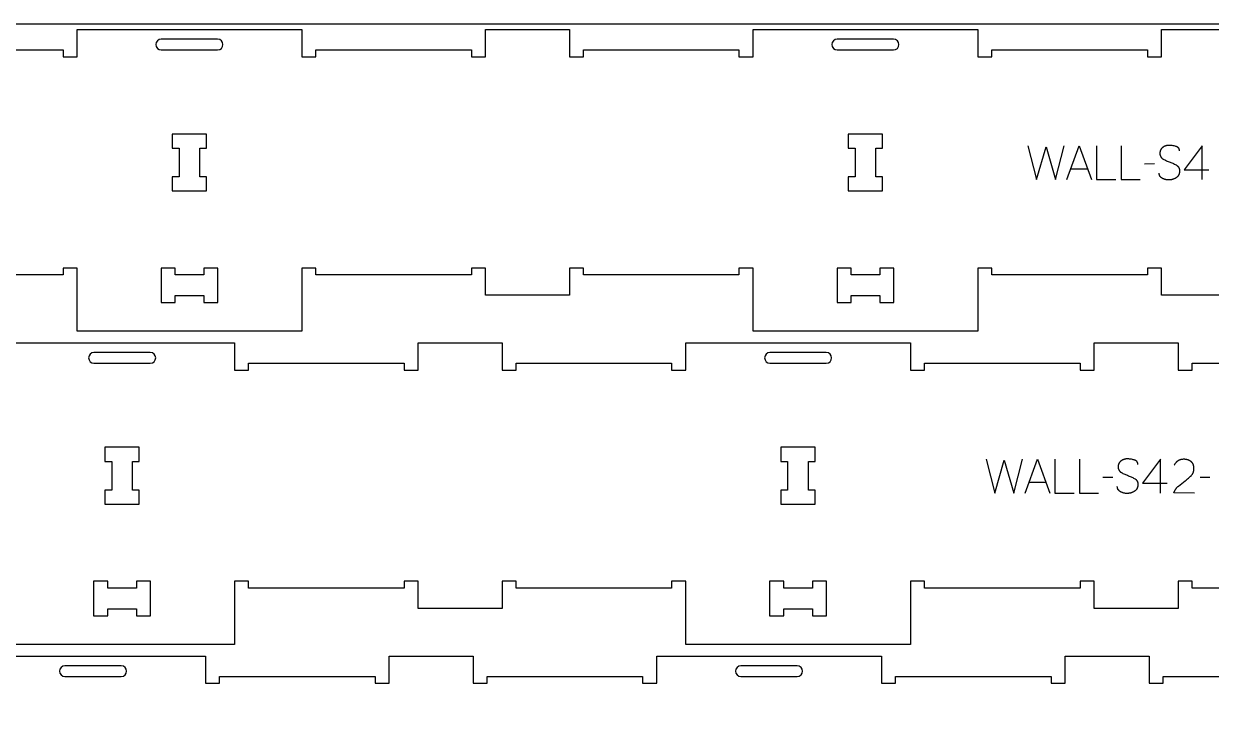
# Model space of a CAD drawing. Extents: x 0 to 4485, y 0 to 10771.
# Drawn here: x 1096 to 2150, y 3639 to 4249 of the extents above; entities that cross this region are included whole.
import ezdxf

# ---------------------------------------------------------------- set-up
doc = ezdxf.new("R2010")
doc.units = 0
for name, color, linetype in [('0_SHEET_SPRUCEPLY_2440X122', 1, 'CONTINUOUS'), ('1_ANYTOOL_1MMDEEP_LABELS_S', 2, 'CONTINUOUS'), ('3_ANYTOOL_CUTTHROUGH_INSID', 4, 'CONTINUOUS'), ('4_ANYTOOL_CUTTHROUGH_OUTSI', 5, 'CONTINUOUS')]:
    doc.layers.add(name, color=color, linetype=linetype)

msp = doc.modelspace()

# ---------------------------------------------------------------- linework, layer by layer
at = {"layer": '0_SHEET_SPRUCEPLY_2440X122'}
msp.add_lwpolyline([(2707.5, 4249.4), (2707.5, 3029.4), (267.5, 3029.4), (267.5, 4249.4)], close=True, dxfattribs=at)
at = {"layer": '1_ANYTOOL_1MMDEEP_LABELS_S', "color": 2}
for points in [[(1987.1, 4141.1), (1994.8, 4111.1), (2003.3, 4140.2), (2011.8, 4111.1), (2019.3, 4141.1)], [(2021.8, 4111.1), (2032.7, 4141.1), (2043.8, 4111.1)], [(2048.1, 4141.1), (2048.1, 4111.1), (2065.2, 4111.1)], [(2069.9, 4141.1), (2069.9, 4111.1), (2087, 4111.1)], [(2121.9, 4136.6), (2121.9, 4136.8), (2121.9, 4136.8), (2121.8, 4136.9), (2121.8, 4137), (2121.8, 4137.1), (2121.8, 4137.2), (2121.8, 4137.3), (2121.8, 4137.4), (2121.8, 4137.5), (2121.8, 4137.5), (2121.7, 4137.6), (2121.7, 4137.7), (2121.7, 4137.8), (2121.7, 4137.9), (2121.7, 4138), (2121.6, 4138), (2121.6, 4138.1), (2121.6, 4138.2), (2121.5, 4138.3), (2121.5, 4138.3), (2121.5, 4138.4), (2121.4, 4138.5), (2121.4, 4138.6), (2121.4, 4138.6), (2121.3, 4138.7), (2121.3, 4138.8), (2121.2, 4138.8), (2121.2, 4138.9), (2121.1, 4139), (2121.1, 4139), (2121, 4139.1), (2121, 4139.1), (2120.9, 4139.2), (2120.9, 4139.3), (2120.8, 4139.3), (2120.8, 4139.4), (2120.7, 4139.4), (2120.6, 4139.5), (2120.6, 4139.5), (2120.5, 4139.6), (2120.5, 4139.7), (2120.4, 4139.7), (2120.3, 4139.8), (2120.2, 4139.8), (2120.2, 4139.9), (2120.1, 4139.9), (2120, 4139.9), (2119.9, 4140), (2119.9, 4140), (2119.8, 4140.1), (2119.7, 4140.1), (2119.5, 4140.2), (2119.4, 4140.3), (2119.2, 4140.4), (2119, 4140.4), (2118.8, 4140.5), (2118.6, 4140.5), (2117.8, 4140.8), (2117, 4141), (2116.2, 4141.1), (2115.4, 4141.3), (2115, 4141.3), (2114.7, 4141.4), (2114.3, 4141.4), (2113.9, 4141.4), (2113.6, 4141.5), (2113.2, 4141.5), (2112.8, 4141.5), (2112.5, 4141.5), (2112.3, 4141.5), (2112.1, 4141.5), (2111.9, 4141.5), (2111.7, 4141.5), (2111.5, 4141.4), (2111.3, 4141.4), (2111.1, 4141.4), (2111, 4141.4), (2110.8, 4141.3), (2110.6, 4141.3), (2110.4, 4141.3), (2110.2, 4141.2), (2110, 4141.2), (2109.9, 4141.1), (2109.7, 4141.1), (2109.5, 4141), (2109.3, 4141), (2109.2, 4140.9), (2109, 4140.9), (2108.8, 4140.8), (2108.6, 4140.7), (2108.5, 4140.6), (2108.3, 4140.6), (2108.1, 4140.5), (2108, 4140.4), (2107.8, 4140.3), (2107.7, 4140.2), (2107.5, 4140.1), (2107.3, 4140), (2107.2, 4139.9), (2107, 4139.8), (2106.9, 4139.7), (2106.7, 4139.6), (2106.6, 4139.4), (2106.4, 4139.3), (2106.3, 4139.2), (2106.1, 4139.1), (2106, 4138.9), (2105.9, 4138.8), (2105.8, 4138.7), (2105.7, 4138.5), (2105.6, 4138.4), (2105.4, 4138.2), (2105.3, 4138.1), (2105.3, 4137.9), (2105.2, 4137.8), (2105.1, 4137.6), (2105, 4137.5), (2104.9, 4137.3), (2104.9, 4137.1), (2104.8, 4137), (2104.7, 4136.8), (2104.7, 4136.6), (2104.6, 4136.4), (2104.6, 4136.2), (2104.5, 4136.1), (2104.5, 4135.9), (2104.5, 4135.7), (2104.4, 4135.5), (2104.4, 4135.3), (2104.4, 4135.1), (2104.4, 4134.9), (2104.4, 4134.7), (2104.4, 4134.5), (2104.4, 4134.2), (2104.4, 4134), (2104.4, 4133.8), (2104.4, 4133.6), (2104.4, 4133.4), (2104.5, 4133.2), (2104.5, 4133), (2104.6, 4132.8), (2104.6, 4132.7), (2104.7, 4132.5), (2104.7, 4132.3), (2104.8, 4132.1), (2104.8, 4132), (2104.8, 4132), (2104.9, 4131.9), (2104.9, 4131.8), (2105, 4131.7), (2105, 4131.6), (2105, 4131.5), (2105.1, 4131.5), (2105.1, 4131.4), (2105.2, 4131.3), (2105.2, 4131.2), (2105.3, 4131.2), (2105.3, 4131.1), (2105.4, 4131), (2105.4, 4130.9), (2105.5, 4130.9), (2105.5, 4130.8), (2105.6, 4130.7), (2105.7, 4130.7), (2105.7, 4130.6), (2105.8, 4130.5), (2105.8, 4130.4), (2105.9, 4130.4), (2106, 4130.3), (2106.1, 4130.2), (2106.2, 4130.1), (2106.4, 4129.9), (2106.5, 4129.8), (2106.7, 4129.7), (2106.9, 4129.6), (2107, 4129.5), (2107.2, 4129.4), (2107.9, 4129), (2108.7, 4128.6), (2109.4, 4128.3), (2110.2, 4127.9), (2110.9, 4127.6), (2111.7, 4127.2), (2112.5, 4126.9), (2113.4, 4126.6), (2114.2, 4126.3), (2115, 4126), (2115.8, 4125.6), (2116.6, 4125.3), (2117.3, 4124.9), (2118, 4124.5), (2118.7, 4124.1), (2119.4, 4123.7), (2119.6, 4123.6), (2119.7, 4123.4), (2119.9, 4123.3), (2120, 4123.3), (2120, 4123.2), (2120.1, 4123.1), (2120.2, 4123.1), (2120.3, 4123), (2120.3, 4123), (2120.4, 4122.9), (2120.5, 4122.8), (2120.5, 4122.7), (2120.6, 4122.7), (2120.6, 4122.6), (2120.7, 4122.5), (2120.8, 4122.5), (2120.8, 4122.4), (2120.9, 4122.3), (2120.9, 4122.2), (2121, 4122.2), (2121, 4122.1), (2121.1, 4122), (2121.1, 4121.9), (2121.2, 4121.9), (2121.2, 4121.8), (2121.3, 4121.7), (2121.3, 4121.6), (2121.3, 4121.5), (2121.4, 4121.4), (2121.4, 4121.4), (2121.4, 4121.3), (2121.5, 4121.2), (2121.5, 4121.1), (2121.5, 4121), (2121.6, 4120.9), (2121.6, 4120.8), (2121.6, 4120.7), (2121.7, 4120.5), (2121.7, 4120.4), (2121.8, 4120.2), (2121.8, 4120), (2121.8, 4119.8), (2121.8, 4119.5), (2121.8, 4119.3), (2121.8, 4119.1), (2121.8, 4118.9), (2121.8, 4118.7), (2121.8, 4118.5), (2121.8, 4118.2), (2121.8, 4118), (2121.8, 4117.8), (2121.7, 4117.5), (2121.7, 4117.3), (2121.7, 4117.1), (2121.6, 4116.9), (2121.6, 4116.7), (2121.5, 4116.5), (2121.4, 4116.3), (2121.4, 4116.1), (2121.3, 4115.9), (2121.2, 4115.7), (2121.2, 4115.5), (2121.1, 4115.3), (2121, 4115.1), (2120.9, 4115), (2120.8, 4114.8), (2120.7, 4114.6), (2120.6, 4114.5), (2120.4, 4114.3), (2120.3, 4114.1), (2120.2, 4114), (2120.1, 4113.8), (2119.9, 4113.7), (2119.8, 4113.6), (2119.6, 4113.4), (2119.5, 4113.3), (2119.3, 4113.2), (2119.2, 4113), (2119, 4112.9), (2118.8, 4112.8), (2118.6, 4112.7), (2118.3, 4112.5), (2117.9, 4112.2), (2117.6, 4112.1), (2117.2, 4111.9), (2116.8, 4111.7), (2116.4, 4111.6), (2116.2, 4111.5), (2116, 4111.4), (2115.9, 4111.4), (2115.7, 4111.3), (2115.5, 4111.2), (2115.3, 4111.2), (2115.1, 4111.1), (2114.9, 4111.1), (2114.7, 4111), (2114.5, 4111), (2114.3, 4111), (2114.1, 4110.9), (2113.9, 4110.9), (2113.7, 4110.9), (2113.3, 4110.8), (2112.9, 4110.8), (2112.5, 4110.8), (2112, 4110.8), (2111.6, 4110.8), (2111.2, 4110.8), (2110.8, 4110.9), (2110.4, 4110.9), (2110, 4111), (2109.7, 4111.1), (2109.3, 4111.2), (2108.9, 4111.3), (2108.5, 4111.4), (2108.2, 4111.5), (2107.8, 4111.7), (2107.4, 4111.8), (2107.1, 4112), (2106.7, 4112.2), (2106.4, 4112.3), (2106.2, 4112.5), (2106.1, 4112.6), (2105.9, 4112.7), (2105.7, 4112.8), (2105.6, 4112.9), (2105.5, 4113), (2105.3, 4113.1), (2105.2, 4113.2), (2105.1, 4113.4), (2104.9, 4113.5), (2104.8, 4113.6), (2104.7, 4113.7), (2104.7, 4113.8), (2104.6, 4113.9), (2104.6, 4114), (2104.5, 4114), (2104.5, 4114.1), (2104.4, 4114.2), (2104.4, 4114.2), (2104.3, 4114.3), (2104.3, 4114.4), (2104.3, 4114.5), (2104.2, 4114.5), (2104.2, 4114.6), (2104.1, 4114.7), (2104.1, 4114.8), (2104.1, 4114.8), (2104, 4114.9), (2104, 4115), (2104, 4115.1), (2103.9, 4115.2), (2103.9, 4115.2), (2103.9, 4115.4), (2103.8, 4115.6), (2103.8, 4115.7), (2103.7, 4115.9), (2103.7, 4116.1), (2103.7, 4116.3), (2103.7, 4116.5), (2103.7, 4116.6), (2103.7, 4116.8), (2103.6, 4117)], [(2141.9, 4111.1), (2141.9, 4141.2), (2125.9, 4119.8)], [(2099.6, 4125), (2090.8, 4124.9)], [(2025.3, 4120.7), (2040.2, 4120.7)], [(2125.9, 4119.8), (2147.7, 4119.8)], [(1950.1, 3863), (1957.8, 3833), (1966.3, 3862.1), (1974.8, 3833), (1982.3, 3863)], [(1984.8, 3833), (1995.7, 3863), (2006.8, 3833)], [(2011.1, 3863), (2011.1, 3833), (2028.2, 3833)], [(2032.9, 3863), (2032.9, 3833), (2050, 3833)], [(2084.9, 3858.4), (2084.9, 3858.6), (2084.8, 3858.7), (2084.8, 3858.8), (2084.8, 3858.9), (2084.8, 3859), (2084.8, 3859), (2084.8, 3859.1), (2084.8, 3859.2), (2084.8, 3859.3), (2084.8, 3859.4), (2084.7, 3859.5), (2084.7, 3859.6), (2084.7, 3859.6), (2084.7, 3859.7), (2084.6, 3859.8), (2084.6, 3859.9), (2084.6, 3860), (2084.6, 3860), (2084.5, 3860.1), (2084.5, 3860.2), (2084.5, 3860.3), (2084.4, 3860.3), (2084.4, 3860.4), (2084.4, 3860.5), (2084.3, 3860.5), (2084.3, 3860.6), (2084.2, 3860.7), (2084.2, 3860.7), (2084.1, 3860.8), (2084.1, 3860.9), (2084, 3860.9), (2084, 3861), (2083.9, 3861), (2083.9, 3861.1), (2083.8, 3861.2), (2083.8, 3861.2), (2083.7, 3861.3), (2083.6, 3861.3), (2083.6, 3861.4), (2083.5, 3861.4), (2083.4, 3861.5), (2083.4, 3861.5), (2083.3, 3861.6), (2083.2, 3861.6), (2083.2, 3861.7), (2083.1, 3861.7), (2083, 3861.8), (2082.9, 3861.8), (2082.9, 3861.9), (2082.8, 3861.9), (2082.7, 3862), (2082.5, 3862), (2082.3, 3862.1), (2082.2, 3862.2), (2082, 3862.3), (2081.8, 3862.3), (2081.6, 3862.4), (2080.8, 3862.6), (2080, 3862.8), (2079.2, 3863), (2078.4, 3863.1), (2078, 3863.2), (2077.7, 3863.2), (2077.3, 3863.2), (2076.9, 3863.3), (2076.5, 3863.3), (2076.2, 3863.3), (2075.8, 3863.3), (2075.5, 3863.3), (2075.3, 3863.3), (2075.1, 3863.3), (2074.9, 3863.3), (2074.7, 3863.3), (2074.5, 3863.3), (2074.3, 3863.3), (2074.1, 3863.2), (2073.9, 3863.2), (2073.8, 3863.2), (2073.6, 3863.2), (2073.4, 3863.1), (2073.2, 3863.1), (2073, 3863), (2072.9, 3863), (2072.7, 3862.9), (2072.5, 3862.9), (2072.3, 3862.8), (2072.2, 3862.8), (2072, 3862.7), (2071.8, 3862.6), (2071.6, 3862.6), (2071.5, 3862.5), (2071.3, 3862.4), (2071.1, 3862.3), (2071, 3862.2), (2070.8, 3862.1), (2070.6, 3862), (2070.5, 3861.9), (2070.3, 3861.8), (2070.2, 3861.7), (2070, 3861.6), (2069.9, 3861.5), (2069.7, 3861.4), (2069.6, 3861.3), (2069.4, 3861.2), (2069.3, 3861), (2069.1, 3860.9), (2069, 3860.8), (2068.9, 3860.6), (2068.8, 3860.5), (2068.7, 3860.4), (2068.5, 3860.2), (2068.4, 3860.1), (2068.3, 3859.9), (2068.2, 3859.8), (2068.2, 3859.6), (2068.1, 3859.5), (2068, 3859.3), (2067.9, 3859.1), (2067.8, 3859), (2067.8, 3858.8), (2067.7, 3858.6), (2067.7, 3858.5), (2067.6, 3858.3), (2067.6, 3858.1), (2067.5, 3857.9), (2067.5, 3857.7), (2067.5, 3857.5), (2067.4, 3857.3), (2067.4, 3857.1), (2067.4, 3856.9), (2067.4, 3856.7), (2067.4, 3856.5), (2067.4, 3856.3), (2067.4, 3856.1), (2067.4, 3855.9), (2067.4, 3855.7), (2067.4, 3855.5), (2067.4, 3855.3), (2067.5, 3855.1), (2067.5, 3854.9), (2067.5, 3854.7), (2067.6, 3854.5), (2067.6, 3854.3), (2067.7, 3854.1), (2067.8, 3854), (2067.8, 3853.9), (2067.8, 3853.8), (2067.9, 3853.7), (2067.9, 3853.6), (2067.9, 3853.5), (2068, 3853.5), (2068, 3853.4), (2068.1, 3853.3), (2068.1, 3853.2), (2068.2, 3853.2), (2068.2, 3853.1), (2068.3, 3853), (2068.3, 3852.9), (2068.4, 3852.8), (2068.4, 3852.8), (2068.5, 3852.7), (2068.5, 3852.6), (2068.6, 3852.6), (2068.6, 3852.5), (2068.7, 3852.4), (2068.8, 3852.4), (2068.8, 3852.3), (2068.9, 3852.2), (2069, 3852.2), (2069.1, 3852), (2069.2, 3851.9), (2069.4, 3851.8), (2069.5, 3851.7), (2069.7, 3851.6), (2069.9, 3851.5), (2070, 3851.4), (2070.2, 3851.3), (2070.9, 3850.9), (2071.6, 3850.5), (2072.4, 3850.1), (2073.2, 3849.8), (2073.9, 3849.4), (2074.7, 3849.1), (2075.5, 3848.8), (2076.4, 3848.4), (2077.2, 3848.1), (2078, 3847.8), (2078.8, 3847.5), (2079.5, 3847.1), (2080.3, 3846.7), (2081, 3846.3), (2081.7, 3845.9), (2082.4, 3845.5), (2082.6, 3845.4), (2082.7, 3845.3), (2082.9, 3845.2), (2083, 3845.1), (2083, 3845), (2083.1, 3845), (2083.2, 3844.9), (2083.3, 3844.9), (2083.3, 3844.8), (2083.4, 3844.7), (2083.4, 3844.7), (2083.5, 3844.6), (2083.6, 3844.5), (2083.6, 3844.5), (2083.7, 3844.4), (2083.7, 3844.3), (2083.8, 3844.2), (2083.9, 3844.2), (2083.9, 3844.1), (2084, 3844), (2084, 3843.9), (2084.1, 3843.9), (2084.1, 3843.8), (2084.2, 3843.7), (2084.2, 3843.6), (2084.2, 3843.5), (2084.3, 3843.5), (2084.3, 3843.4), (2084.4, 3843.3), (2084.4, 3843.2), (2084.4, 3843.1), (2084.5, 3843), (2084.5, 3842.9), (2084.5, 3842.9), (2084.6, 3842.8), (2084.6, 3842.7), (2084.6, 3842.6), (2084.7, 3842.4), (2084.7, 3842.2), (2084.7, 3842), (2084.8, 3841.8), (2084.8, 3841.6), (2084.8, 3841.4), (2084.8, 3841.2), (2084.8, 3841), (2084.8, 3840.7), (2084.8, 3840.5), (2084.8, 3840.3), (2084.8, 3840.1), (2084.8, 3839.8), (2084.8, 3839.6), (2084.7, 3839.4), (2084.7, 3839.2), (2084.7, 3838.9), (2084.6, 3838.7), (2084.6, 3838.5), (2084.5, 3838.3), (2084.4, 3838.1), (2084.4, 3837.9), (2084.3, 3837.7), (2084.2, 3837.5), (2084.1, 3837.3), (2084.1, 3837.2), (2084, 3837), (2083.9, 3836.8), (2083.8, 3836.6), (2083.7, 3836.5), (2083.5, 3836.3), (2083.4, 3836.1), (2083.3, 3836), (2083.2, 3835.8), (2083.1, 3835.7), (2082.9, 3835.5), (2082.8, 3835.4), (2082.6, 3835.3), (2082.5, 3835.1), (2082.3, 3835), (2082.2, 3834.9), (2082, 3834.7), (2081.8, 3834.6), (2081.6, 3834.5), (2081.3, 3834.3), (2080.9, 3834.1), (2080.5, 3833.9), (2080.2, 3833.7), (2079.8, 3833.5), (2079.4, 3833.4), (2079.2, 3833.3), (2079, 3833.3), (2078.8, 3833.2), (2078.7, 3833.1), (2078.5, 3833.1), (2078.3, 3833), (2078.1, 3833), (2077.9, 3832.9), (2077.7, 3832.9), (2077.5, 3832.9), (2077.3, 3832.8), (2077.1, 3832.8), (2076.9, 3832.8), (2076.7, 3832.7), (2076.3, 3832.7), (2075.9, 3832.7), (2075.4, 3832.7), (2075, 3832.7), (2074.6, 3832.7), (2074.2, 3832.7), (2073.8, 3832.7), (2073.4, 3832.8), (2073, 3832.8), (2072.7, 3832.9), (2072.3, 3833), (2071.9, 3833.1), (2071.5, 3833.2), (2071.2, 3833.4), (2070.8, 3833.5), (2070.4, 3833.7), (2070.1, 3833.8), (2069.7, 3834), (2069.4, 3834.2), (2069.2, 3834.3), (2069, 3834.4), (2068.9, 3834.5), (2068.7, 3834.6), (2068.6, 3834.7), (2068.4, 3834.8), (2068.3, 3835), (2068.2, 3835.1), (2068.1, 3835.2), (2067.9, 3835.3), (2067.8, 3835.5), (2067.7, 3835.6), (2067.7, 3835.7), (2067.6, 3835.7), (2067.6, 3835.8), (2067.5, 3835.9), (2067.5, 3835.9), (2067.4, 3836), (2067.4, 3836.1), (2067.3, 3836.2), (2067.3, 3836.2), (2067.2, 3836.3), (2067.2, 3836.4), (2067.2, 3836.5), (2067.1, 3836.5), (2067.1, 3836.6), (2067.1, 3836.7), (2067, 3836.8), (2067, 3836.8), (2067, 3836.9), (2066.9, 3837), (2066.9, 3837.1), (2066.9, 3837.2), (2066.8, 3837.4), (2066.8, 3837.6), (2066.7, 3837.8), (2066.7, 3837.9), (2066.7, 3838.1), (2066.7, 3838.3), (2066.6, 3838.5), (2066.6, 3838.7), (2066.6, 3838.9)], [(2104.9, 3833), (2104.9, 3863), (2088.9, 3841.7)], [(2135.1, 3833), (2116.8, 3833.1), (2116.9, 3833.5), (2117, 3833.8), (2117.1, 3834), (2117.2, 3834.2), (2117.3, 3834.4), (2117.4, 3834.6), (2117.5, 3834.8), (2117.6, 3835.1), (2117.7, 3835.3), (2117.8, 3835.5), (2117.9, 3835.7), (2118, 3835.9), (2118.1, 3836.1), (2118.2, 3836.3), (2118.4, 3836.5), (2118.5, 3836.7), (2118.6, 3836.8), (2118.7, 3837), (2118.9, 3837.2), (2119, 3837.4), (2119.2, 3837.6), (2119.3, 3837.7), (2119.5, 3837.9), (2119.6, 3838.1), (2119.8, 3838.3), (2120, 3838.4), (2120.1, 3838.6), (2120.3, 3838.8), (2120.5, 3838.9), (2120.8, 3839.2), (2122.3, 3840.4), (2123.8, 3841.6), (2125.3, 3842.8), (2126.8, 3843.9), (2127.6, 3844.5), (2128.3, 3845.1), (2129, 3845.6), (2129.7, 3846.2), (2130.4, 3846.8), (2131, 3847.4), (2131.7, 3848), (2132.3, 3848.6), (2132.4, 3848.8), (2132.5, 3849), (2132.7, 3849.1), (2132.8, 3849.3), (2132.9, 3849.4), (2133.1, 3849.6), (2133.2, 3849.8), (2133.3, 3850), (2133.4, 3850.1), (2133.5, 3850.3), (2133.6, 3850.5), (2133.7, 3850.7), (2133.8, 3850.8), (2133.9, 3851), (2133.9, 3851.2), (2134, 3851.4), (2134.1, 3851.6), (2134.2, 3851.8), (2134.2, 3852), (2134.3, 3852.2), (2134.3, 3852.4), (2134.4, 3852.6), (2134.4, 3852.8), (2134.5, 3853), (2134.5, 3853.2), (2134.5, 3853.4), (2134.6, 3853.7), (2134.6, 3853.9), (2134.6, 3854.1), (2134.6, 3854.3), (2134.6, 3854.5), (2134.6, 3854.8), (2134.6, 3855), (2134.6, 3855.3), (2134.6, 3855.5), (2134.6, 3855.7), (2134.5, 3856), (2134.5, 3856.2), (2134.5, 3856.4), (2134.5, 3856.7), (2134.4, 3856.9), (2134.4, 3857.1), (2134.3, 3857.3), (2134.3, 3857.5), (2134.2, 3857.7), (2134.1, 3857.9), (2134.1, 3858.1), (2134, 3858.3), (2133.9, 3858.5), (2133.8, 3858.7), (2133.7, 3858.9), (2133.6, 3859), (2133.5, 3859.2), (2133.4, 3859.4), (2133.3, 3859.6), (2133.2, 3859.7), (2133.1, 3859.9), (2132.9, 3860), (2132.8, 3860.2), (2132.7, 3860.3), (2132.5, 3860.5), (2132.4, 3860.6), (2132.2, 3860.8), (2132.1, 3860.9), (2131.9, 3861), (2131.8, 3861.1), (2131.6, 3861.3), (2131.4, 3861.4), (2131.3, 3861.5), (2131.1, 3861.6), (2130.9, 3861.7), (2130.7, 3861.8), (2130.6, 3861.9), (2130.4, 3862), (2130.2, 3862.1), (2130, 3862.2), (2129.8, 3862.3), (2129.6, 3862.3), (2129.4, 3862.4), (2129.2, 3862.5), (2129, 3862.5), (2128.8, 3862.6), (2128.6, 3862.6), (2128.4, 3862.7), (2128.2, 3862.7), (2128, 3862.8), (2127.8, 3862.8), (2127.5, 3862.9), (2127.3, 3862.9), (2127.1, 3862.9), (2126.9, 3862.9), (2126.6, 3863), (2126.4, 3863), (2126.2, 3863), (2125.7, 3863), (2125.3, 3863), (2125, 3863), (2124.6, 3862.9), (2124.3, 3862.9), (2123.9, 3862.9), (2123.6, 3862.8), (2123.3, 3862.7), (2122.9, 3862.7), (2122.6, 3862.6), (2122.5, 3862.5), (2122.3, 3862.5), (2122.2, 3862.4), (2122, 3862.4), (2121.9, 3862.3), (2121.7, 3862.3), (2121.6, 3862.2), (2121.4, 3862.2), (2121.3, 3862.1), (2121.2, 3862), (2121, 3861.9), (2120.9, 3861.9), (2120.8, 3861.8), (2120.6, 3861.7), (2120.5, 3861.6), (2120.4, 3861.6), (2120.2, 3861.5), (2120.1, 3861.4), (2120, 3861.3), (2119.9, 3861.2), (2119.7, 3861.1), (2119.6, 3861), (2119.5, 3860.9), (2119.4, 3860.8), (2119.3, 3860.7), (2119.1, 3860.6), (2119, 3860.5), (2118.9, 3860.4), (2118.8, 3860.2), (2118.7, 3860.1), (2118.6, 3860), (2118.5, 3859.9), (2118.3, 3859.6), (2118.1, 3859.4), (2117.9, 3859.1), (2117.7, 3858.8), (2117.5, 3858.5), (2117.4, 3858.2), (2117.2, 3857.9)], [(1988.3, 3842.6), (2003.2, 3842.6)], [(2062.6, 3846.9), (2053.8, 3846.8)], [(2088.9, 3841.7), (2110.7, 3841.7)], [(2148.8, 3846.9), (2140, 3846.8)]]:
    msp.add_lwpolyline(points, dxfattribs=at)
at = {"layer": '3_ANYTOOL_CUTTHROUGH_INSID', "color": 4}
for points in [[(1268, 4235.7), (1218, 4235.7, 1), (1218, 4226.2), (1268, 4226.2, 1)], [(1868, 4235.7), (1818, 4235.7, 1), (1818, 4226.2), (1868, 4226.2, 1)], [(1208.3, 3957.7), (1158.3, 3957.7, 1), (1158.3, 3948.2), (1208.3, 3948.2, 1)], [(1808.3, 3957.7), (1758.3, 3957.7, 1), (1758.3, 3948.2), (1808.3, 3948.2, 1)], [(1182.5, 3679.7), (1132.5, 3679.7, 1), (1132.5, 3670.2), (1182.5, 3670.2, 1)], [(1782.5, 3679.7), (1732.5, 3679.7, 1), (1732.5, 3670.2), (1782.5, 3670.2, 1)]]:
    msp.add_lwpolyline(points, format="xyb", close=True, dxfattribs=at)
for points in [[(1252.3, 4113.6), (1252.3, 4139.1), (1258.3, 4139.1), (1258.3, 4151.6), (1227.8, 4151.6), (1227.8, 4139.1), (1233.8, 4139.1), (1233.8, 4113.6), (1227.8, 4113.6), (1227.8, 4101.1), (1258.3, 4101.1), (1258.3, 4113.6)], [(1852.3, 4113.6), (1852.3, 4139.1), (1858.3, 4139.1), (1858.3, 4151.6), (1827.8, 4151.6), (1827.8, 4139.1), (1833.8, 4139.1), (1833.8, 4113.6), (1827.8, 4113.6), (1827.8, 4101.1), (1858.3, 4101.1), (1858.3, 4113.6)], [(1230.3, 4008.2), (1255.8, 4008.2), (1255.8, 4002.2), (1268.3, 4002.2), (1268.3, 4032.7), (1255.8, 4032.7), (1255.8, 4026.7), (1230.3, 4026.7), (1230.3, 4032.7), (1217.8, 4032.7), (1217.8, 4002.2), (1230.3, 4002.2)], [(1830.3, 4008.2), (1855.8, 4008.2), (1855.8, 4002.2), (1868.3, 4002.2), (1868.3, 4032.7), (1855.8, 4032.7), (1855.8, 4026.7), (1830.3, 4026.7), (1830.3, 4032.7), (1817.8, 4032.7), (1817.8, 4002.2), (1830.3, 4002.2)], [(1192.5, 3835.6), (1192.5, 3861.1), (1198.5, 3861.1), (1198.5, 3873.6), (1168, 3873.6), (1168, 3861.1), (1174, 3861.1), (1174, 3835.6), (1168, 3835.6), (1168, 3823.1), (1198.5, 3823.1), (1198.5, 3835.6)], [(1792.5, 3835.6), (1792.5, 3861.1), (1798.5, 3861.1), (1798.5, 3873.6), (1768, 3873.6), (1768, 3861.1), (1774, 3861.1), (1774, 3835.6), (1768, 3835.6), (1768, 3823.1), (1798.5, 3823.1), (1798.5, 3835.6)], [(1170.5, 3730.2), (1196, 3730.2), (1196, 3724.2), (1208.5, 3724.2), (1208.5, 3754.7), (1196, 3754.7), (1196, 3748.7), (1170.5, 3748.7), (1170.5, 3754.7), (1158, 3754.7), (1158, 3724.2), (1170.5, 3724.2)], [(1770.5, 3730.2), (1796, 3730.2), (1796, 3724.2), (1808.5, 3724.2), (1808.5, 3754.7), (1796, 3754.7), (1796, 3748.7), (1770.5, 3748.7), (1770.5, 3754.7), (1758, 3754.7), (1758, 3724.2), (1770.5, 3724.2)]]:
    msp.add_lwpolyline(points, close=True, dxfattribs=at)
at = {"layer": '4_ANYTOOL_CUTTHROUGH_OUTSI', "color": 5}
for points in [[(992.8, 4226.2), (1130.8, 4226.2), (1130.8, 4220.2), (1143.3, 4220.2), (1143.3, 4244.2), (1342.8, 4244.2), (1342.8, 4220.2), (1355.3, 4220.2), (1355.3, 4226.2), (1493.3, 4226.2), (1493.3, 4220.2), (1505.8, 4220.2), (1505.8, 4244.2), (1580.3, 4244.2), (1580.3, 4220.2), (1592.8, 4220.2), (1592.8, 4226.2), (1730.8, 4226.2), (1730.8, 4220.2), (1743.3, 4220.2), (1743.3, 4244.2), (1942.8, 4244.2), (1942.8, 4220.2), (1955.3, 4220.2), (1955.3, 4226.2), (2093.3, 4226.2), (2093.3, 4220.2), (2105.8, 4220.2), (2105.8, 4244.2), (2180.3, 4244.2)], [(2180.3, 4008.7), (2105.8, 4008.7), (2105.8, 4032.7), (2093.3, 4032.7), (2093.3, 4026.7), (1955.3, 4026.7), (1955.3, 4032.7), (1955, 4032.7), (1942.8, 4032.7), (1942.8, 3976.7), (1743.3, 3976.7), (1743.3, 4032.7), (1730.8, 4032.7), (1730.8, 4026.7), (1592.8, 4026.7), (1592.8, 4032.7), (1580.3, 4032.7), (1580.3, 4008.7), (1505.8, 4008.7), (1505.8, 4032.7), (1493.3, 4032.7), (1493.3, 4026.7), (1355.3, 4026.7), (1355.3, 4032.7), (1342.8, 4032.7), (1342.8, 3976.7), (1143.3, 3976.7), (1143.3, 4032.7), (1130.8, 4032.7), (1130.8, 4026.7), (992.8, 4026.7)], [(1083.5, 3966.2), (1283, 3966.2), (1283, 3942.2), (1295.5, 3942.2), (1295.5, 3948.2), (1433.5, 3948.2), (1433.5, 3942.2), (1446, 3942.2), (1446, 3966.2), (1520.5, 3966.2), (1520.5, 3942.2), (1533, 3942.2), (1533, 3948.2), (1671, 3948.2), (1671, 3942.2), (1683.5, 3942.2), (1683.5, 3966.2), (1883, 3966.2), (1883, 3942.2), (1883.3, 3942.2), (1895.5, 3942.2), (1895.5, 3948.2), (2033.5, 3948.2), (2033.5, 3942.2), (2046, 3942.2), (2046, 3966.2), (2120.5, 3966.2), (2120.5, 3942.2), (2133, 3942.2), (2133, 3948.2), (2271, 3948.2)], [(2271, 3748.7), (2133, 3748.7), (2133, 3754.7), (2120.5, 3754.7), (2120.5, 3730.7), (2046, 3730.7), (2046, 3754.7), (2033.5, 3754.7), (2033.5, 3748.7), (1895.5, 3748.7), (1895.5, 3754.7), (1883, 3754.7), (1883, 3754.4), (1883, 3698.7), (1683.5, 3698.7), (1683.5, 3754.7), (1671, 3754.7), (1671, 3748.7), (1533, 3748.7), (1533, 3754.7), (1520.5, 3754.7), (1520.5, 3730.7), (1446, 3730.7), (1446, 3754.7), (1433.5, 3754.7), (1433.5, 3748.7), (1295.5, 3748.7), (1295.5, 3754.7), (1295.3, 3754.7), (1283, 3754.7), (1283, 3754.4), (1283, 3698.7), (1083.5, 3698.7)], [(1057.8, 3688.2), (1257.3, 3688.2), (1257.3, 3664.2), (1269.8, 3664.2), (1269.8, 3670.2), (1407.8, 3670.2), (1407.8, 3664.2), (1420.3, 3664.2), (1420.3, 3688.2), (1494.8, 3688.2), (1494.8, 3664.2), (1507.3, 3664.2), (1507.3, 3670.2), (1645.3, 3670.2), (1645.3, 3664.2), (1657.8, 3664.2), (1657.8, 3688.2), (1857.3, 3688.2), (1857.3, 3664.2), (1869.8, 3664.2), (1869.8, 3670.2), (2007.8, 3670.2), (2007.8, 3664.2), (2020.3, 3664.2), (2020.3, 3688.2), (2094.8, 3688.2), (2094.8, 3664.2), (2107.3, 3664.2), (2107.3, 3670.2), (2245.3, 3670.2)]]:
    msp.add_lwpolyline(points, dxfattribs=at)

doc.saveas('drawing.dxf')
